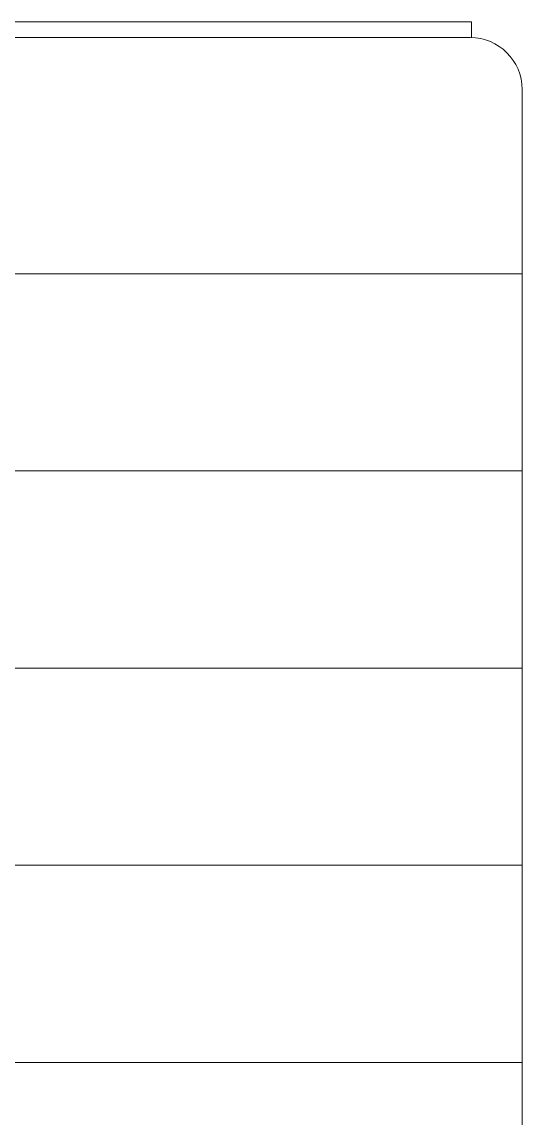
# Model space of a CAD drawing. Header units: metres. Extents: x 5205117 to 5948571, y 646915 to 1143748.
# Drawn here: x 5547606 to 5595824, y 763978 to 869625 of the extents above; entities that cross this region are included whole.
import ezdxf

# ---------------------------------------------------------------- set-up
doc = ezdxf.new("R2010")
doc.units = ezdxf.units.M
doc.header["$MEASUREMENT"] = 0
doc.layers.add('PLOT', color=7, linetype='Continuous', lineweight=5)
doc.layers.add('road', color=7, linetype='Continuous', lineweight=9)

msp = doc.modelspace()

# ---------------------------------------------------------------- linework, layer by layer
at = {"layer": 'PLOT', "ltscale": 0.5}
for p, q in [((5546158, 845346.6), (5595824.1, 845346.6)), ((5546158, 826346.6), (5595824.1, 826346.6)), ((5546158, 807346.6), (5595824.1, 807346.6)), ((5543658, 788346.6), (5595824.1, 788346.6)), ((5595824.1, 769346.6), (5543658, 769346.6))]:
    msp.add_line(p, q, dxfattribs=at)
at = {"layer": 'road', "ltscale": 0.5}
for p, q in [((5543657.9, 869625.3), (5590944.6, 869625.3)), ((5528657.9, 868125.3), (5590824.1, 868125.3)), ((5595824.1, 863125.3), (5595823.8, 693461.6))]:
    msp.add_line(p, q, dxfattribs=at)
msp.add_lwpolyline([(5590944.6, 869625.3), (5590944.6, 868125.3)], dxfattribs=at)
msp.add_arc((5590824.1, 863125.3), 5000, 0, 90, dxfattribs=at)

doc.saveas('drawing.dxf')
